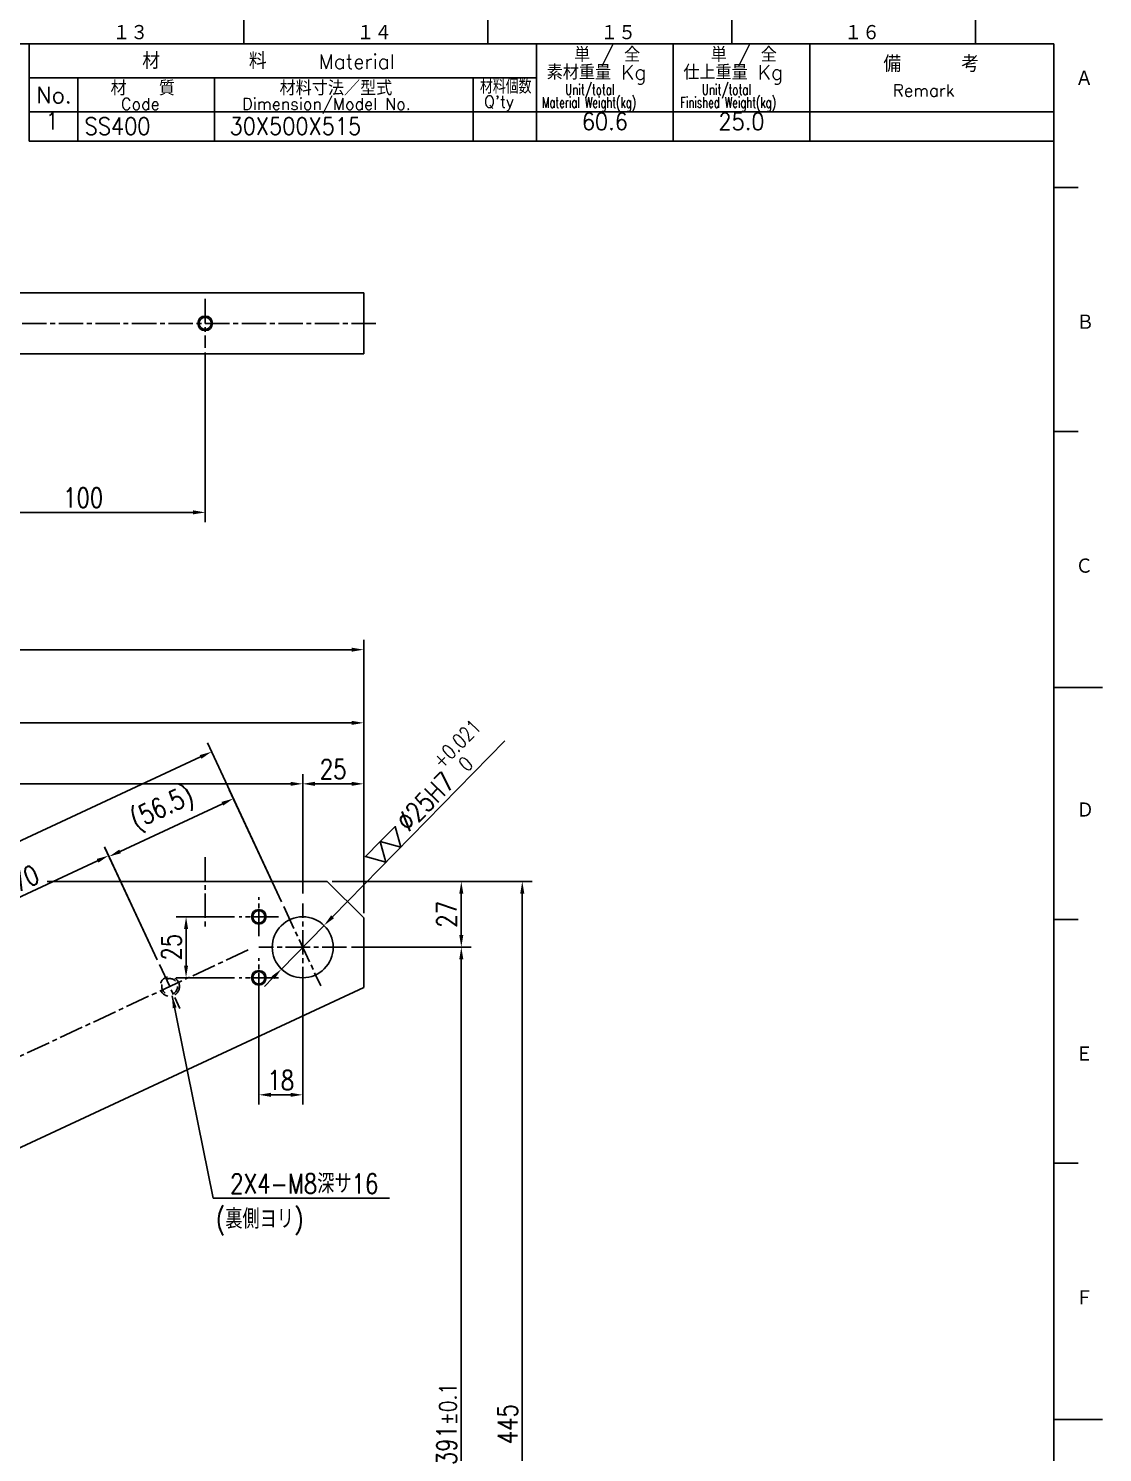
# Model space of a CAD drawing. Extents: x 0 to 1682, y 0 to 2376.
# Drawn here: x 1232 to 1672, y 580 to 1164 of the extents above; entities that cross this region are included whole.
import ezdxf
from ezdxf.enums import TextEntityAlignment as Align

# ---------------------------------------------------------------- set-up
doc = ezdxf.new("R2010")
doc.units = 0
doc.header["$LTSCALE"] = 2
doc.header["$MEASUREMENT"] = 0
doc.linetypes.add('GEN7A', pattern=[7.5, 5, -0.75, 1, -0.75])
doc.linetypes.add('HIDDEN2', pattern=[3.5, 2, -1.5])
doc.layers.get('0').update_dxf_attribs({"linetype": 'CONTINUOUS'})
doc.layers.get('DEFPOINTS').update_dxf_attribs({"linetype": 'CONTINUOUS'})
for name, color, linetype in [('2', 5, 'CONTINUOUS'), ('4', 3, 'CONTINUOUS'), ('5', 3, 'CONTINUOUS'), ('6', 52, 'CONTINUOUS'), ('7A', 4, 'GEN7A'), ('8', 1, 'CONTINUOUS'), ('9', 3, 'HIDDEN2'), ('RAHM2', 1, 'CONTINUOUS'), ('RAHM3', 52, 'CONTINUOUS')]:
    doc.layers.add(name, color=color, linetype=linetype)
doc.styles.add('DIMENSION', font='monotxt.shx', dxfattribs={"bigfont": 'bigfont.shx'})
doc.styles.get("Standard").update_dxf_attribs({"font": 'romans.shx', "width": 0.8, "bigfont": 'extfont.shx'})
doc.dimstyles.new('GEN-ISO', dxfattribs={"dimscale": 2, "dimtxt": 4, "dimasz": 2.5, "dimexe": 2, "dimexo": 1, "dimgap": 1, "dimtad": 1, "dimdec": 3, "dimrnd": 0.001, "dimdsep": 46, "dimtxsty": 'Standard', "dimcen": 0, "dimclrt": 52, "dimadec": 0, "dimazin": 0, "dimtp": 0.1, "dimtm": 0.1, "dimtfac": 0.6, "dimtdec": 3, "dimtmove": 0, "dimatfit": 3, "dimfxl": 1, "dimarcsym": 0})
doc.dimstyles.new('GEN-ISO$2', dxfattribs={"dimscale": 2, "dimtxt": 4, "dimasz": 2.5, "dimexe": 2, "dimexo": 1, "dimgap": 1, "dimtad": 1, "dimdec": 3, "dimrnd": 0.001, "dimdsep": 46, "dimtxsty": 'Standard', "dimcen": 0, "dimclrt": 52, "dimadec": 3, "dimazin": 0, "dimtp": 0.1, "dimtm": 0.1, "dimtfac": 0.6, "dimtdec": 3, "dimtofl": 0, "dimtmove": 0, "dimatfit": 3, "dimfxl": 1, "dimarcsym": 0})
doc.dimstyles.new('GEN-ISO$3', dxfattribs={"dimscale": 2, "dimtxt": 4, "dimasz": 2.5, "dimexe": 2, "dimexo": 1, "dimgap": 1, "dimtad": 1, "dimdec": 3, "dimrnd": 0.001, "dimdsep": 46, "dimtxsty": 'Standard', "dimcen": 0, "dimclrt": 52, "dimadec": 0, "dimazin": 0, "dimtp": 0.1, "dimtm": 0.1, "dimtfac": 0.6, "dimtdec": 3, "dimtmove": 0, "dimatfit": 0, "dimfxl": 1, "dimarcsym": 0})

# ---------------------------------------------------------------- blocks, each defined once
blk = doc.blocks.new('*D3')
at = {"layer": '5', "color": 0, "lineweight": -2, "transparency": 16777216}
for p, q in [((1356.15, 814.57), (1438.15, 814.57)), ((1434.15, 809.57), (1434.15, 374.57)), ((1356.15, 369.57), (1438.15, 369.57))]:
    blk.add_line(p, q, dxfattribs=at)
at = {"layer": '5', "color": 0, "transparency": 16777216}
for points in [[(1433.31, 809.57), (1434.98, 809.57), (1434.15, 814.57)], [(1433.31, 374.57), (1434.98, 374.57), (1434.15, 369.57)]]:
    blk.add_solid(points, dxfattribs=at)
at = {"layer": 'DEFPOINTS', "color": 0, "transparency": 16777216}
for p in [(1354.15, 814.57), (1354.15, 369.57), (1434.15, 369.57)]:
    blk.add_point(p, dxfattribs=at)
at = {"layer": '5', "color": 52, "transparency": 16777216, "insert": (1428.15, 592.07), "char_height": 8, "attachment_point": 5, "rotation": 90}
blk.add_mtext('445', dxfattribs=at)
blk = doc.blocks.new('*D6')
at = {"layer": '5', "color": 0, "lineweight": -2, "transparency": 16777216}
for p, q in [((1364.15, 787.57), (1413.15, 787.57)), ((1409.15, 401.57), (1409.15, 782.57)), ((1364.15, 396.57), (1413.15, 396.57))]:
    blk.add_line(p, q, dxfattribs=at)
at = {"layer": '5', "color": 0, "transparency": 16777216}
for points in [[(1408.31, 782.57), (1409.98, 782.57), (1409.15, 787.57)], [(1408.31, 401.57), (1409.98, 401.57), (1409.15, 396.57)]]:
    blk.add_solid(points, dxfattribs=at)
at = {"layer": 'DEFPOINTS', "color": 0, "transparency": 16777216}
for p in [(1362.15, 787.57), (1409.15, 787.57), (1362.15, 396.57)]:
    blk.add_point(p, dxfattribs=at)
at = {"layer": '5', "color": 52, "transparency": 16777216, "insert": (1403.15, 592.07), "char_height": 8, "attachment_point": 5, "rotation": 90}
blk.add_mtext('391\\H7%%P0.1', dxfattribs=at)
blk = doc.blocks.new('*D9')
at = {"layer": '5', "color": 0, "lineweight": -2, "transparency": 16777216}
for p, q in [((859.15, 521.57), (859.15, 913.57)), ((1369.15, 806.57), (1369.15, 913.57)), ((864.15, 909.57), (1364.15, 909.57))]:
    blk.add_line(p, q, dxfattribs=at)
at = {"layer": '5', "color": 0, "transparency": 16777216}
for points in [[(864.15, 910.4), (864.15, 908.73), (859.15, 909.57)], [(1364.15, 910.4), (1364.15, 908.73), (1369.15, 909.57)]]:
    blk.add_solid(points, dxfattribs=at)
at = {"layer": 'DEFPOINTS', "color": 0, "transparency": 16777216}
for p in [(1369.15, 909.57), (1369.15, 804.57), (859.15, 519.57)]:
    blk.add_point(p, dxfattribs=at)
at = {"layer": '5', "color": 52, "transparency": 16777216, "insert": (1114.15, 915.57), "char_height": 8, "attachment_point": 5}
blk.add_mtext('510', dxfattribs=at)
blk = doc.blocks.new('*D10')
at = {"layer": '5', "color": 0, "lineweight": -2, "transparency": 16777216}
for p, q in [((1344.15, 809.57), (1344.15, 858.57)), ((1369.15, 801.57), (1369.15, 858.57)), ((1349.15, 854.57), (1364.15, 854.57))]:
    blk.add_line(p, q, dxfattribs=at)
at = {"layer": '5', "color": 0, "transparency": 16777216}
for points in [[(1349.15, 855.4), (1349.15, 853.73), (1344.15, 854.57)], [(1364.15, 855.4), (1364.15, 853.73), (1369.15, 854.57)]]:
    blk.add_solid(points, dxfattribs=at)
at = {"layer": 'DEFPOINTS', "color": 0, "transparency": 16777216}
for p in [(1369.15, 854.57), (1344.15, 807.57), (1369.15, 799.57)]:
    blk.add_point(p, dxfattribs=at)
at = {"layer": '5', "color": 52, "transparency": 16777216, "insert": (1356.65, 860.57), "char_height": 8, "attachment_point": 5}
blk.add_mtext('25', dxfattribs=at)
blk = doc.blocks.new('*D11')
at = {"layer": '5', "color": 0, "lineweight": -2, "transparency": 16777216}
for p, q in [((1024.15, 691.57), (1024.15, 858.57)), ((1344.15, 809.57), (1344.15, 858.57)), ((1339.15, 854.57), (1029.15, 854.57))]:
    blk.add_line(p, q, dxfattribs=at)
at = {"layer": '5', "color": 0, "transparency": 16777216}
for points in [[(1029.15, 855.4), (1029.15, 853.73), (1024.15, 854.57)], [(1339.15, 855.4), (1339.15, 853.73), (1344.15, 854.57)]]:
    blk.add_solid(points, dxfattribs=at)
at = {"layer": 'DEFPOINTS', "color": 0, "transparency": 16777216}
for p in [(1024.15, 854.57), (1344.15, 807.57), (1024.15, 689.57)]:
    blk.add_point(p, dxfattribs=at)
at = {"layer": '5', "color": 52, "transparency": 16777216, "insert": (1184.15, 860.57), "char_height": 8, "attachment_point": 5}
blk.add_mtext('320\\H7%%P0.1', dxfattribs=at)
blk = doc.blocks.new('*D22')
at = {"layer": '5', "color": 0, "lineweight": -2, "transparency": 16777216}
for p, q in [((1335.49, 806.13), (1305.08, 871.34)), ((997.52, 723.5), (1302.24, 865.6)), ((1021.7, 659.8), (991.3, 725.01))]:
    blk.add_line(p, q, dxfattribs=at)
at = {"layer": '5', "color": 0, "transparency": 16777216}
for points in [[(1301.89, 866.35), (1302.6, 864.84), (1306.77, 867.71)], [(997.17, 724.26), (997.87, 722.75), (992.99, 721.39)]]:
    blk.add_solid(points, dxfattribs=at)
at = {"layer": 'DEFPOINTS', "color": 0, "transparency": 16777216}
for p in [(1306.77, 867.71), (1336.34, 804.31), (1022.55, 657.99)]:
    blk.add_point(p, dxfattribs=at)
at = {"layer": '5', "color": 52, "transparency": 16777216, "insert": (1146.46, 801.89), "char_height": 8, "attachment_point": 5, "rotation": 25}
blk.add_mtext('(346.5)', dxfattribs=at)
blk = doc.blocks.new('*D20')
at = {"layer": '5', "color": 0, "lineweight": -2, "transparency": 16777216}
for p, q in [((1284.53, 782.36), (1262.89, 828.77)), ((1205.68, 797.67), (1260.05, 823.03)), ((1221.09, 752.78), (1199.45, 799.18))]:
    blk.add_line(p, q, dxfattribs=at)
at = {"layer": '5', "color": 0, "transparency": 16777216}
for points in [[(1259.7, 823.78), (1260.41, 822.27), (1264.59, 825.14)], [(1205.32, 798.43), (1206.03, 796.92), (1201.14, 795.56)]]:
    blk.add_solid(points, dxfattribs=at)
at = {"layer": 'DEFPOINTS', "color": 0, "transparency": 16777216}
for p in [(1264.59, 825.14), (1285.38, 780.55), (1221.94, 750.97)]:
    blk.add_point(p, dxfattribs=at)
at = {"layer": '5', "color": 52, "transparency": 16777216, "insert": (1230.33, 815.79), "char_height": 8, "attachment_point": 5, "rotation": 25}
blk.add_mtext('70', dxfattribs=at)
blk = doc.blocks.new('*D21')
at = {"layer": '5', "color": 0, "lineweight": -2, "transparency": 16777216}
for p, q in [((1335.49, 806.13), (1314.03, 852.14)), ((1269.3, 826.87), (1311.19, 846.4)), ((1284.53, 782.36), (1263.08, 828.38))]:
    blk.add_line(p, q, dxfattribs=at)
at = {"layer": '5', "color": 0, "transparency": 16777216}
for points in [[(1310.84, 847.16), (1311.54, 845.65), (1315.72, 848.52)], [(1268.94, 827.62), (1269.65, 826.11), (1264.77, 824.76)]]:
    blk.add_solid(points, dxfattribs=at)
at = {"layer": 'DEFPOINTS', "color": 0, "transparency": 16777216}
for p in [(1315.72, 848.52), (1336.34, 804.31), (1285.38, 780.55)]:
    blk.add_point(p, dxfattribs=at)
at = {"layer": '5', "color": 52, "transparency": 16777216, "insert": (1286.82, 843.97), "char_height": 8, "attachment_point": 5, "rotation": 25}
blk.add_mtext('(56.5)', dxfattribs=at)
blk = doc.blocks.new('*D30')
at = {"layer": '5', "color": 0, "lineweight": -2, "transparency": 16777216}
for p, q in [((979.15, 816.57), (979.15, 883.57)), ((1369.15, 801.57), (1369.15, 883.57)), ((1364.15, 879.57), (984.15, 879.57))]:
    blk.add_line(p, q, dxfattribs=at)
at = {"layer": '5', "color": 0, "transparency": 16777216}
for points in [[(984.15, 880.4), (984.15, 878.73), (979.15, 879.57)], [(1364.15, 880.4), (1364.15, 878.73), (1369.15, 879.57)]]:
    blk.add_solid(points, dxfattribs=at)
at = {"layer": 'DEFPOINTS', "color": 0, "transparency": 16777216}
for p in [(979.15, 879.57), (979.15, 814.57), (1369.15, 799.57)]:
    blk.add_point(p, dxfattribs=at)
at = {"layer": '5', "color": 52, "transparency": 16777216, "insert": (1174.15, 885.57), "char_height": 8, "attachment_point": 5}
blk.add_mtext('390', dxfattribs=at)
blk = doc.blocks.new('*D33')
at = {"layer": '5', "color": 0, "lineweight": -2, "transparency": 16777216}
for p, q in [((1356.15, 814.57), (1413.15, 814.57)), ((1409.15, 792.57), (1409.15, 809.57)), ((1364.15, 787.57), (1413.15, 787.57))]:
    blk.add_line(p, q, dxfattribs=at)
at = {"layer": '5', "color": 0, "transparency": 16777216}
for points in [[(1408.31, 809.57), (1409.98, 809.57), (1409.15, 814.57)], [(1408.31, 792.57), (1409.98, 792.57), (1409.15, 787.57)]]:
    blk.add_solid(points, dxfattribs=at)
at = {"layer": 'DEFPOINTS', "color": 0, "transparency": 16777216}
for p in [(1354.15, 814.57), (1409.15, 814.57), (1362.15, 787.57)]:
    blk.add_point(p, dxfattribs=at)
at = {"layer": '5', "color": 52, "transparency": 16777216, "insert": (1403.15, 801.07), "char_height": 8, "attachment_point": 5, "rotation": 90}
blk.add_mtext('27', dxfattribs=at)
blk = doc.blocks.new('*D36')
at = {"layer": '5', "color": 0, "lineweight": -2, "transparency": 16777216}
for p, q in [((1356.38, 800.08), (1426.95, 872.26)), ((1335.41, 778.63), (1352.88, 796.5)), ((1331.91, 775.05), (1328.42, 771.48))]:
    blk.add_line(p, q, dxfattribs=at)
at = {"layer": '5', "color": 0, "transparency": 16777216}
for points in [[(1355.78, 800.66), (1356.98, 799.5), (1352.88, 796.5)], [(1331.32, 775.63), (1332.51, 774.47), (1335.41, 778.63)]]:
    blk.add_solid(points, dxfattribs=at)
at = {"layer": 'DEFPOINTS', "color": 0, "transparency": 16777216}
for p in [(1352.88, 796.5), (1335.41, 778.63)]:
    blk.add_point(p, dxfattribs=at)
at = {"layer": '5', "color": 52, "transparency": 16777216, "insert": (1400.45, 858.03), "char_height": 8, "attachment_point": 5, "rotation": 45.64911}
blk.add_mtext('∅25H7\\H6;\\S+0.021^   0;', dxfattribs=at)
blk = doc.blocks.new('1A1ﾌﾞﾋﾝ')
at = {"layer": 'RAHM2', "color": 5, "linetype": 'Continuous'}
for p, q in [((660, 584), (660, 579)), ((710, 584), (710, 579)), ((760, 584), (760, 579)), ((810, 584), (810, 579)), ((826, 579), (25, 579)), ((826, 15), (826, 579)), ((831, 549.5), (826, 549.5)), ((831, 499.5), (826, 499.5)), ((836, 447), (826, 447)), ((831, 399.5), (826, 399.5)), ((831, 349.5), (826, 349.5)), ((836, 297), (826, 297))]:
    blk.add_line(p, q, dxfattribs=at)
at = {"layer": 'RAHM2', "color": 7, "linetype": 'Continuous'}
for p, q in [((616, 559), (616, 579)), ((720, 579), (720, 559)), ((748, 559), (748, 579)), ((776, 579), (776, 559)), ((616, 572), (720, 572)), ((626, 559), (626, 572)), ((654, 572), (654, 559)), ((707, 572), (707, 559)), ((616, 565), (826, 565)), ((616, 559), (826, 559))]:
    blk.add_line(p, q, dxfattribs=at)
at = {"layer": 'RAHM2', "color": 5, "linetype": 'Continuous'}
for s, height, p in [('１３', 3.311, (633.1, 579.6)), ('１４', 3.311, (683.1, 579.6)), ('１５', 3.311, (733.1, 579.6)), ('１６', 3.311, (783.1, 579.6)), ('Ａ', 3.31, (830.43, 570.24)), ('Ｂ', 3.31, (830.65, 520.24)), ('Ｃ', 3.31, (830.43, 470.24)), ('Ｄ', 3.31, (830.65, 420.24)), ('Ｅ', 3.31, (830.43, 370.24)), ('Ｆ', 3.31, (830.43, 320.24))]:
    blk.add_text(s, height=height, dxfattribs=at).set_placement(p)
at = {"layer": 'RAHM2', "color": 7, "linetype": 'Continuous'}
for s, height, p in [('単 / 全', 3, (727.71, 575.26)), ('単 / 全', 3, (755.71, 575.26)), ('材\u3000\u3000\u3000\u3000\u3000料', 3.311, (639.18, 573.82)), ('Material', 3, (675.34, 573.82)), ('備     考', 3.311, (791.08, 573.21)), ('素材重量 Kg', 3, (722.08, 571.63)), ('仕上重量 Kg', 3, (750.08, 571.63)), ('No.', 3.311, (617.5, 566.82)), ('材\u3000\u3000質', 3, (632.68, 568.39)), ('材料寸法／型式', 3, (667.33, 568.39)), ('Remark', 2.5, (793.03, 568.16)), ('Code', 2.4, (634.82, 565.45)), ('Dimension/Model No.', 2.4, (659.65, 565.45)), ("Q'ty", 2.4, (709.19, 565.93))]:
    blk.add_text(s, height=height, dxfattribs=at).set_placement(p)
for s, height, width, p in [('材料個数', 3, 0.8, (708.41, 568.75)), ('Unit/total', 2.2, 0.7, (725.86, 568.49)), ('Unit/total', 2.2, 0.7, (753.86, 568.49)), ('Material Weight(kg)', 2.2, 0.68, (721.1, 565.86)), ('Finished Weight(kg)', 2.2, 0.68, (749.46, 565.86))]:
    blk.add_text(s, height=height, dxfattribs=dict(at, width=width)).set_placement(p)
at = {"layer": 'RAHM2', "color": 5, "linetype": 'Continuous', "width": 0.7}
for tag, p in [('HEADER3', (35, 566.01)), ('HEADER4', (54.75, 566)), ('HEADER15', (74.49, 566)), ('HEADER16', (94.43, 566))]:
    blk.add_attdef(tag, text='', height=6, dxfattribs=at).set_placement(p, align=Align.MIDDLE)
at = {"layer": 'RAHM2', "color": 7, "linetype": 'Continuous'}
blk.add_attdef('HEADER5', text='', height=2.5, dxfattribs=at).set_placement((63.69, 559.1), align=Align.BOTTOM_RIGHT)
for tag, height, width, p in [('HEADER1', 5, 0.9, (775.12, 45.15)), ('HEADER7', 5, 0.8, (590.38, 40.8)), ('GEN-TITLE-SCA', 4, 0.85, (677.79, 40.85)), ('HEADER2', 6, 0.9, (774.89, 36.68)), ('HEADER11', 3.2, 0.63, (46.91, 24.38)), ('HEADER9', 3.33, 0.8, (71.4, 24.2)), ('HEADER10', 3.5, 0.8, (92.57, 24.22)), ('HEADER14', 3.31, 0.8, (542.54, 17.82))]:
    blk.add_attdef(tag, text='', height=height, dxfattribs=dict(at, width=width)).set_placement(p, align=Align.MIDDLE)
at = {"layer": 'RAHM2', "color": 7, "linetype": 'Continuous', "width": 0.8}
blk.add_attdef('GEN-TITLE-DAT', text='', height=3.5, dxfattribs=at).set_placement((691.35, 39.1), align=Align.BOTTOM_LEFT)
at = {"layer": 'RAHM2', "color": 5, "linetype": 'Continuous'}
blk.add_attdef('HEADER6', text='', height=5.8, dxfattribs=at).set_placement((623.09, 17.9), align=Align.BOTTOM_RIGHT)
at = {"layer": 'RAHM2', "color": 5, "linetype": 'Continuous', "style": 'DIMENSION', "width": 1.2}
for tag, p in [('HEADER13', (629.56, 16.75)), ('HEADER12', (663.26, 16.72)), ('GEN-TITLE-DWG', (732.79, 16.74))]:
    blk.add_attdef(tag, text='', height=7.02, dxfattribs=at).set_placement(p, align=Align.BOTTOM_LEFT)
blk.add_attdef('HEADER8', text='', height=7.02, dxfattribs=at).set_placement((822.69, 16.71), align=Align.BOTTOM_RIGHT)
blk = doc.blocks.new('*D41')
at = {"layer": '5', "color": 0, "lineweight": -2, "transparency": 16777216}
for p, q in [((1204.15, 1031.35), (1204.15, 961.85)), ((1304.15, 1031.35), (1304.15, 961.85)), ((1299.15, 965.85), (1209.15, 965.85))]:
    blk.add_line(p, q, dxfattribs=at)
at = {"layer": '5', "color": 0, "transparency": 16777216}
for points in [[(1209.15, 966.69), (1209.15, 965.02), (1204.15, 965.85)], [(1299.15, 966.69), (1299.15, 965.02), (1304.15, 965.85)]]:
    blk.add_solid(points, dxfattribs=at)
at = {"layer": 'DEFPOINTS', "color": 0, "transparency": 16777216}
for p in [(1204.15, 1033.35), (1304.15, 1033.35), (1204.15, 965.85)]:
    blk.add_point(p, dxfattribs=at)
at = {"layer": '5', "color": 52, "transparency": 16777216, "insert": (1254.15, 971.85), "char_height": 8, "attachment_point": 5}
blk.add_mtext('100', dxfattribs=at)
blk = doc.blocks.new('STDBUHIN')
at = {"color": 7}
for p, q in [((0, 0), (0, -6)), ((10, 0), (10, -6)), ((38, 0), (38, -6)), ((91, 0), (91, -6)), ((104, 0), (104, -6)), ((132, 0), (132, -6)), ((160, 0), (160, -6)), ((0, -6), (210, -6))]:
    blk.add_line(p, q, dxfattribs=at)
at = {"layer": 'RAHM3', "color": 7, "width": 0.9}
for tag, p in [('1GENST', (4.710911, -4.609434)), ('4GENST', (96.434633, -4.658422)), ('5GENST', (118, -4.729)), ('6GENST', (146, -4.729))]:
    blk.add_attdef(tag, text='', height=3.5, dxfattribs=at).set_placement(p, align=Align.BOTTOM_CENTER)
at = {"layer": 'RAHM3', "color": 7}
for tag, p, width in [('2GENST', (11.373533, -4.658422), 0.8), ('3GENST', (41.070972, -4.658422), 0.8), ('7GENST', (162.759538, -4.671383), 0.9)]:
    blk.add_attdef(tag, p, '', height=3.5, dxfattribs=dict(at, width=width))
blk = doc.blocks.new('*D69')
at = {"layer": '5', "color": 0, "lineweight": -2, "transparency": 16777216}
for p, q in [((1316.15, 800.07), (1292.32, 800.07)), ((1296.32, 795.07), (1296.32, 780.07)), ((1316.15, 775.07), (1292.32, 775.07))]:
    blk.add_line(p, q, dxfattribs=at)
at = {"layer": '5', "color": 0, "transparency": 16777216}
for points in [[(1295.49, 795.07), (1297.15, 795.07), (1296.32, 800.07)], [(1295.49, 780.07), (1297.15, 780.07), (1296.32, 775.07)]]:
    blk.add_solid(points, dxfattribs=at)
at = {"layer": 'DEFPOINTS', "color": 0, "transparency": 16777216}
for p in [(1318.15, 800.07), (1296.32, 775.07), (1318.15, 775.07)]:
    blk.add_point(p, dxfattribs=at)
at = {"layer": '5', "color": 52, "transparency": 16777216, "insert": (1290.32, 787.57), "char_height": 8, "attachment_point": 5, "rotation": 90}
blk.add_mtext('25', dxfattribs=at)
blk = doc.blocks.new('*D70')
at = {"layer": '5', "color": 0, "lineweight": -2, "transparency": 16777216}
for p, q in [((1326.15, 767.07), (1326.15, 723.07)), ((1344.15, 769.57), (1344.15, 723.07)), ((1339.15, 727.07), (1331.15, 727.07))]:
    blk.add_line(p, q, dxfattribs=at)
at = {"layer": '5', "color": 0, "transparency": 16777216}
for points in [[(1331.15, 727.9), (1331.15, 726.23), (1326.15, 727.07)], [(1339.15, 727.9), (1339.15, 726.23), (1344.15, 727.07)]]:
    blk.add_solid(points, dxfattribs=at)
at = {"layer": 'DEFPOINTS', "color": 0, "transparency": 16777216}
for p in [(1344.15, 771.57), (1326.15, 769.07), (1326.15, 727.07)]:
    blk.add_point(p, dxfattribs=at)
at = {"layer": '5', "color": 52, "transparency": 16777216, "insert": (1335.15, 733.07), "char_height": 8, "attachment_point": 5}
blk.add_mtext('18', dxfattribs=at)
blk = doc.blocks.new('*D75')
at = {"layer": '5', "color": 0, "lineweight": -2, "transparency": 16777216}
blk.add_arc((985.28, 592.07), 231.61, 336.2369, 23.7631, dxfattribs=at)
at = {"layer": '5', "color": 0, "transparency": 16777216}
for points in [[(1196.5, 685.05), (1198.02, 685.74), (1195.2, 689.95)], [(1198.02, 498.39), (1196.5, 499.08), (1195.2, 494.18)]]:
    blk.add_solid(points, dxfattribs=at)
at = {"layer": 'DEFPOINTS', "color": 0, "transparency": 16777216}
for p in [(1369.15, 771.06), (1087.15, 639.57), (1214.45, 558.5), (1087.15, 544.57), (1369.15, 413.07)]:
    blk.add_point(p, dxfattribs=at)
at = {"layer": '5', "color": 52, "transparency": 16777216, "insert": (1210.9, 592.07), "char_height": 8, "attachment_point": 5, "rotation": 90}
blk.add_mtext('50°', dxfattribs=at)

msp = doc.modelspace()

# ---------------------------------------------------------------- linework, layer by layer
at = {"layer": '2'}
for p, q in [((859.1465, 1055.8543), (1369.1465, 1055.8543)), ((1369.1465, 1055.8543), (1369.1465, 1030.8543)), ((1369.1465, 1030.8543), (859.1465, 1030.8543)), ((1354.1465, 814.5661), (1239.3238, 814.5661)), ((1354.1465, 814.5661), (1369.1465, 799.5661)), ((1369.1465, 799.5661), (1369.1465, 771.0648)), ((1369.1465, 771.0648), (1087.1465, 639.5661))]:
    msp.add_line(p, q, dxfattribs=at)
for centre, radius in [((1304.1465, 1043.3543), 2.5), ((1326.1465, 800.0661), 2.5), ((1344.1465, 787.5661), 12.5), ((1326.1465, 775.0661), 2.5)]:
    msp.add_circle(centre, radius, dxfattribs=at)
at = {"layer": '4'}
for centre in [(1304.1465, 1043.3543), (1326.1465, 800.0661), (1326.1465, 775.0661)]:
    msp.add_circle(centre, 3, dxfattribs=at)
at = {"layer": '7A'}
for p, q in [((1304.1465, 1053.3543), (1304.1465, 1033.3543)), ((1374.1465, 1043.3543), (854.1465, 1043.3543)), ((1304.1465, 824.5661), (1304.1465, 794.5661)), ((1326.1465, 792.0661), (1326.1465, 808.0661)), ((1334.1465, 800.0661), (1318.1465, 800.0661)), ((1336.3368, 804.314), (1351.5423, 771.7057)), ((1344.1465, 769.5661), (1344.1465, 805.5661)), ((1321.7562, 786.4812), (1072.7775, 670.3805)), ((1362.1465, 787.5661), (1326.1465, 787.5661)), ((1326.1465, 767.0661), (1326.1465, 783.0661)), ((1285.3781, 780.5516), (1293.8305, 762.4255)), ((1334.1465, 775.0661), (1318.1465, 775.0661))]:
    msp.add_line(p, q, dxfattribs=at)
at = {"layer": '8'}
for points in [[(1384.3029, 828.6427), (1375.9378, 830.8843), (1382.0613, 837.0078), (1384.3029, 828.6427)], [(1378.1793, 822.5192), (1369.8142, 824.7607), (1375.9378, 830.8843), (1378.1793, 822.5192)]]:
    msp.add_lwpolyline(points, close=True, dxfattribs=at)
at = {"layer": '9'}
for radius in [4, 3.25]:
    msp.add_circle((1289.6043, 771.4885), radius, dxfattribs=at)

# ---------------------------------------------------------------- block references
at = {"layer": '2', "xscale": 2, "yscale": 2, "zscale": 2}
msp.add_blockref('1A1ﾌﾞﾋﾝ', (0, 0), dxfattribs=at)
at = {"layer": 'RAHM2'}
ref = msp.add_blockref('STDBUHIN', (1232.0001, 1130), dxfattribs=dict(at, xscale=2, yscale=2, zscale=2))
ref.add_attrib('1GENST', '1', dxfattribs={"layer": 'RAHM3', "color": 7, "height": 7, "width": 0.9}).set_placement((1241.4219, 1120.7811), align=Align.BOTTOM_CENTER)
ref.add_attrib('2GENST', 'SS400', (1254.7472, 1120.6832), dxfattribs={"layer": 'RAHM3', "color": 7, "height": 7, "width": 0.9})
ref.add_attrib('3GENST', '30X500X515', (1314.142, 1120.6832), dxfattribs={"layer": 'RAHM3', "color": 7, "height": 7, "width": 0.9})
ref.add_attrib('5GENST', '60.6', dxfattribs={"layer": 'RAHM3', "color": 7, "height": 7, "width": 0.9}).set_placement((1468.0001, 1120.542), align=Align.BOTTOM_CENTER)
ref.add_attrib('6GENST', '25.0', dxfattribs={"layer": 'RAHM3', "color": 7, "height": 7, "width": 0.9}).set_placement((1524.0001, 1120.542), align=Align.BOTTOM_CENTER)

# ---------------------------------------------------------------- texts
at = {"layer": '5', "color": 52, "insert": (1314.4373, 690.6404), "char_height": 8, "attachment_point": 4}
msp.add_mtext('2X4-M8深サ16', dxfattribs=at)
at = {"layer": '6', "width": 0.8}
msp.add_text('(裏側ヨリ)', height=8, rotation=360, dxfattribs=at).set_placement((1308.567, 672.2192))

# ---------------------------------------------------------------- dimensions: what is measured, and where the dimension line sits
at = {"layer": '5'}
for base, p1, p2, angle, picture, middle in [((1204.1465, 965.8543), (1304.1465, 1033.3543), (1204.1465, 1033.3543), 180, '*D41', (1254.1465, 971.8543)), ((1369.1465, 909.5661), (859.1465, 519.5661), (1369.1465, 804.5661), 180, '*D9', (1114.1465, 915.5661)), ((979.1465, 879.5661), (1369.1465, 799.5661), (979.1465, 814.5661), 180, '*D30', (1174.1465, 885.5661)), ((1369.1465, 854.5661), (1344.1465, 807.5661), (1369.1465, 799.5661), 180, '*D10', (1356.6465, 860.5661)), ((1434.1465, 369.5661), (1354.1465, 814.5661), (1354.1465, 369.5661), 90, '*D3', (1428.1465, 592.0661)), ((1409.1465, 814.5661), (1362.1465, 787.5661), (1354.1465, 814.5661), 90, '*D33', (1403.1465, 801.0661)), ((1296.3189, 775.0661), (1318.1465, 800.0661), (1318.1465, 775.0661), 90, '*D69', (1290.3189, 787.5661)), ((1326.1465, 727.0661), (1344.1465, 771.5661), (1326.1465, 769.0661), 180, '*D70', (1335.1465, 733.0661))]:
    dim = msp.add_linear_dim(base=base, p1=p1, p2=p2, angle=angle, dimstyle='GEN-ISO', dxfattribs=at)
    dim.commit()
    dim.dimension.update_dxf_attribs({"geometry": picture, "text_midpoint": middle})
dim = msp.add_diameter_dim_2p(p1=(1335.4084, 778.6277), p2=(1352.8847, 796.5045), text='<>H7\\H6;\\S+0.021^   0;', dimstyle='GEN-ISO$3', dxfattribs=at)
dim.commit()
dim.dimension.update_dxf_attribs({"geometry": '*D36', "text_midpoint": (1406.8812, 851.7386), "dimtype": 163})
for p1, distance, text, picture, middle in [((1022.5488, 657.9923), 69.95, '(346.5)', '*D22', (1146.4595, 801.8862)), ((1285.3781, 780.5516), 48.7735, '(56.5)', '*D21', (1286.8237, 843.9735))]:
    dim = msp.add_aligned_dim(p1=p1, p2=(1336.3368, 804.314), distance=distance, text=text, dimstyle='GEN-ISO', dxfattribs=at)
    dim.commit()
    dim.dimension.update_dxf_attribs({"geometry": picture, "text_midpoint": middle})
for base, p1, p2, angle, picture, middle in [((1024.1465, 854.5661), (1344.1465, 807.5661), (1024.1465, 689.5661), 180, '*D11', (1184.1465, 860.5661)), ((1409.1465, 787.5661), (1362.1465, 396.5661), (1362.1465, 787.5661), 90, '*D6', (1403.1465, 592.0661))]:
    dim = msp.add_linear_dim(base=base, p1=p1, p2=p2, angle=angle, text='<>\\H7%%P0.1', dimstyle='GEN-ISO', dxfattribs=at)
    dim.commit()
    dim.dimension.update_dxf_attribs({"geometry": picture, "text_midpoint": middle})
dim = msp.add_aligned_dim(p1=(1221.9366, 750.9683), p2=(1285.3781, 780.5516), distance=49.2, dimstyle='GEN-ISO', dxfattribs=at)
dim.commit()
dim.dimension.update_dxf_attribs({"geometry": '*D20', "text_midpoint": (1230.3288, 815.7882)})
dim = msp.add_angular_dim_2l(base=(1214.4516, 558.4977), line1=((1369.1465, 413.0673), (1087.1465, 544.5661)), line2=((1369.1465, 771.0648), (1087.1465, 639.5661)), dimstyle='GEN-ISO$2', override={"dimazin": 2, "dimtmove": 2}, dxfattribs=at)
dim.commit()
dim.dimension.update_dxf_attribs({"geometry": '*D75', "text_midpoint": (1210.8971, 592.0661)})

# ---------------------------------------------------------------- leaders
at = {"layer": '5', "annotation_type": 0, "has_hookline": 1, "hookline_direction": 0, "text_width": 65.341}
msp.add_leader([(1290.6396, 767.6248), (1307.4373, 684.6404), (1312.4373, 684.6404)], dimstyle='GEN-ISO', override={"dimtad": 1}, dxfattribs=at)

doc.saveas('drawing.dxf')
